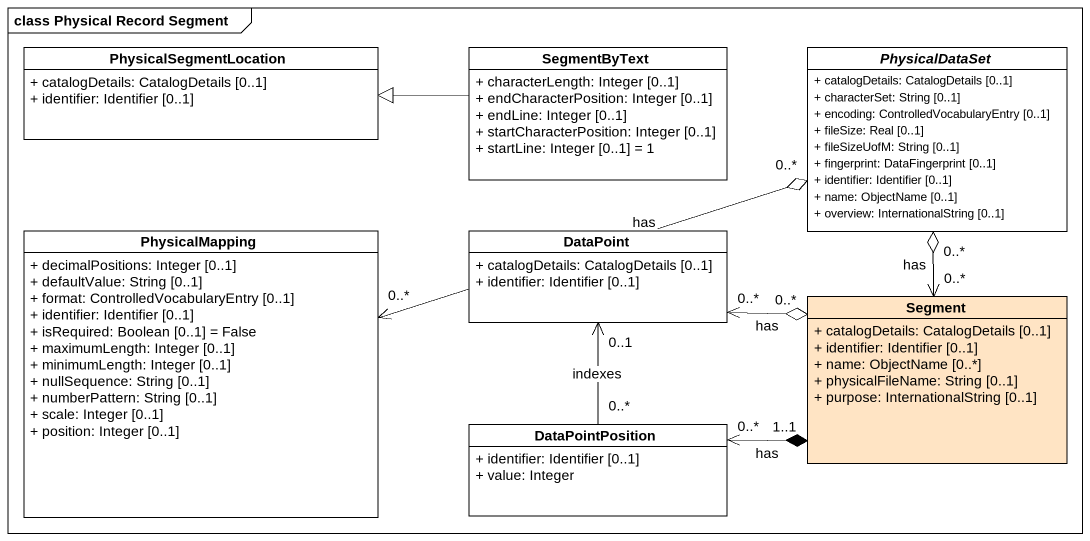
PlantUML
@startuml
mainframe class Physical Record Segment
hide circle
hide empty members
skinparam classAttributeIconSize 0
class PhysicalSegmentLocation {
  + catalogDetails: CatalogDetails [0..1]
  + identifier: Identifier [0..1]
}
class SegmentByText {
  + characterLength: Integer [0..1]
  + endCharacterPosition: Integer [0..1]
  + endLine: Integer [0..1]
  + startCharacterPosition: Integer [0..1]
  + startLine: Integer [0..1] = 1
}
abstract class PhysicalDataSet {
  + catalogDetails: CatalogDetails [0..1]
  + characterSet: String [0..1]
  + encoding: ControlledVocabularyEntry [0..1]
  + fileSize: Real [0..1]
  + fileSizeUofM: String [0..1]
  + fingerprint: DataFingerprint [0..1]
  + identifier: Identifier [0..1]
  + name: ObjectName [0..1]
  + overview: InternationalString [0..1]
}
class PhysicalMapping {
  + decimalPositions: Integer [0..1]
  + defaultValue: String [0..1]
  + format: ControlledVocabularyEntry [0..1]
  + identifier: Identifier [0..1]
  + isRequired: Boolean [0..1] = False
  + maximumLength: Integer [0..1]
  + minimumLength: Integer [0..1]
  + nullSequence: String [0..1]
  + numberPattern: String [0..1]
  + scale: Integer [0..1]
  + position: Integer [0..1]
}
class DataPoint {
  + catalogDetails: CatalogDetails [0..1]
  + identifier: Identifier [0..1]
}
class Segment #FFE4C4 {
  + catalogDetails: CatalogDetails [0..1]
  + identifier: Identifier [0..1]
  + name: ObjectName [0..*]
  + physicalFileName: String [0..1]
  + purpose: InternationalString [0..1]
}
class DataPointPosition {
  + identifier: Identifier [0..1]
  + value: Integer
}
SegmentByText -left-|> PhysicalSegmentLocation
PhysicalMapping "0..*" <-right-o "0..*" PhysicalDataSet : has
DataPoint "0..*" <-right-o "0..*" Segment : has
Segment "0..*" <-up-o "0..*" PhysicalDataSet : has
DataPointPosition "0..*" -up-> "0..1" DataPoint : indexes
DataPointPosition "0..*" <-right-* "1..1" Segment : has
@enduml
